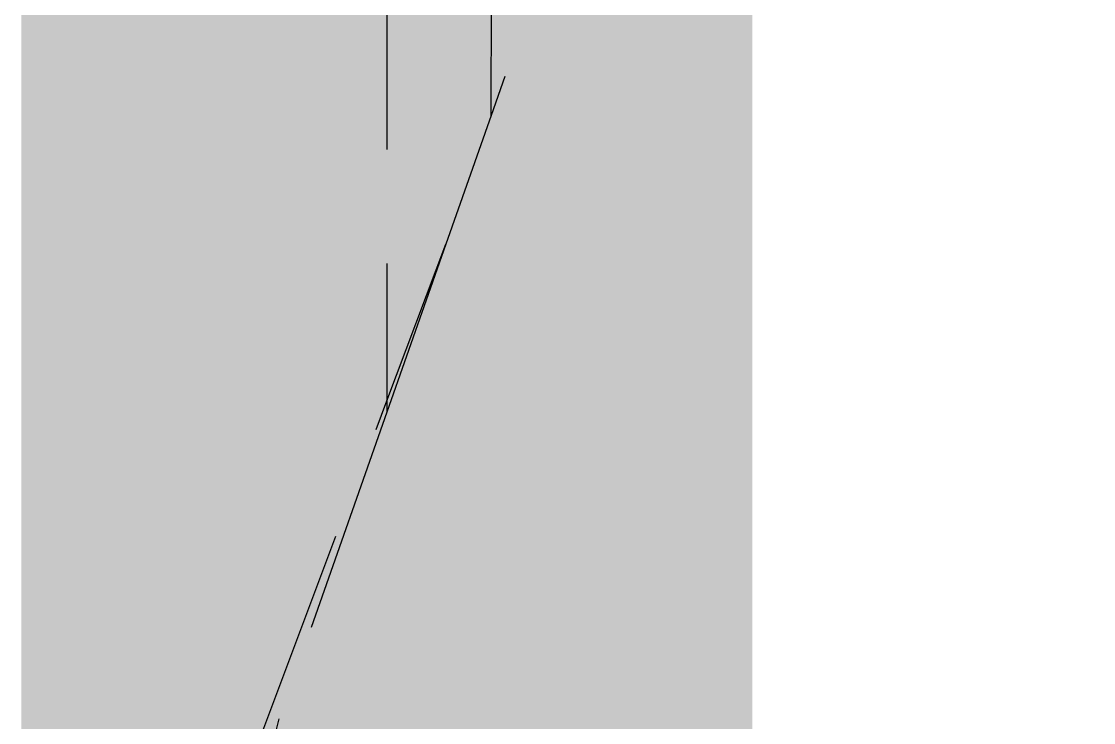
# Model space of a CAD drawing. Header units: millimetres. Extents: x 0 to 460473, y -68369 to 85219.
# Drawn here: x 230234.58 to 230263.93, y -38072.1 to -38052.9 of the extents above; entities that cross this region are included whole.
import ezdxf

# ---------------------------------------------------------------- set-up
doc = ezdxf.new("R2010")
doc.units = ezdxf.units.MM
doc.header["$LTSCALE"] = 50
doc.linetypes.add('HIDDEN2', pattern=[0.1875, 0.125, -0.0625])
doc.layers.add('fur', color=6, linetype='Continuous')
doc.layers.add('hid', color=8, linetype='HIDDEN2')

msp = doc.modelspace()

# ---------------------------------------------------------------- linework, layer by layer
at = {"layer": 'fur', "color": 40, "lineweight": 50, "true_color": 0xf8d731, "const_width": 20}
msp.add_lwpolyline([(231454.62857818, -37422.47504293), (231454.62857818, -39432.25663589), (230244.58358802, -39432.25663589), (230244.58358802, -37422.47504293)], close=True, dxfattribs=at)
at = {"layer": 'hid'}
for p, q in [((230244.58358802, -37947.03149713), (230244.58358802, -38063.2943717)), ((230247.43597729, -38055.47269898), (230247.8703013, -37974.31044296)), ((230247.81193582, -38054.40164103), (230247.43597729, -38055.47269898)), ((230247.43597729, -38055.47269898), (230246.19918502, -38058.9961626)), ((230244.58358802, -38063.2943717), (230246.19918502, -38058.9961626)), ((230246.19918502, -38058.9961626), (230244.58358802, -38063.59879264)), ((230240.99266253, -38072.84783616), (230244.58358802, -38063.2943717)), ((230244.58358802, -38063.2943717), (230244.58358802, -38063.59879264)), ((230244.58358802, -38063.59879264), (230241.63499263, -38071.99896523)), ((230241.07206813, -38074.32544908), (230241.63499263, -38071.99896523))]:
    msp.add_line(p, q, dxfattribs=at)

doc.saveas('drawing.dxf')
